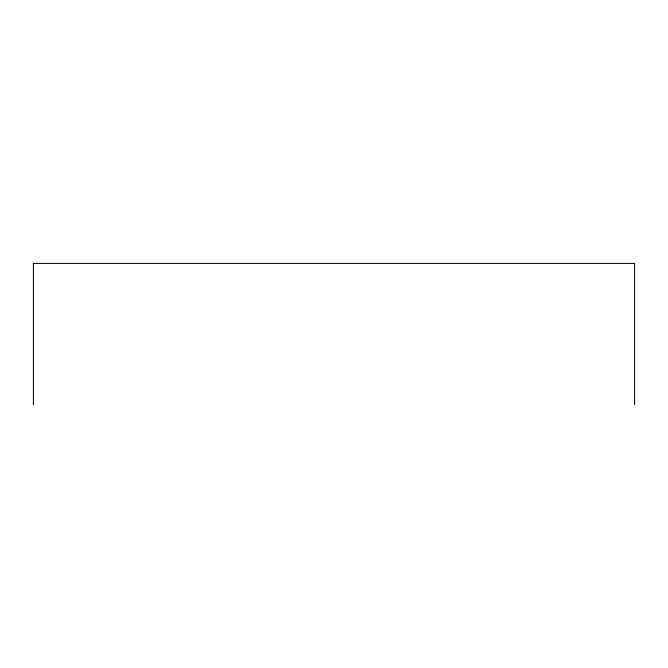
<?xml version="1.0" encoding="UTF-8"?>
<svg xmlns="http://www.w3.org/2000/svg" width="668" height="668" viewBox="0 0 668 668"><rect width="100%" height="100%" fill="white"/><g stroke="black" fill="none" stroke-linecap="round" stroke-linejoin="round"><path stroke-width="1" d="M634.6 404.608L634.6 263.392L33.4 263.392L33.4 404.608"/></g></svg>
